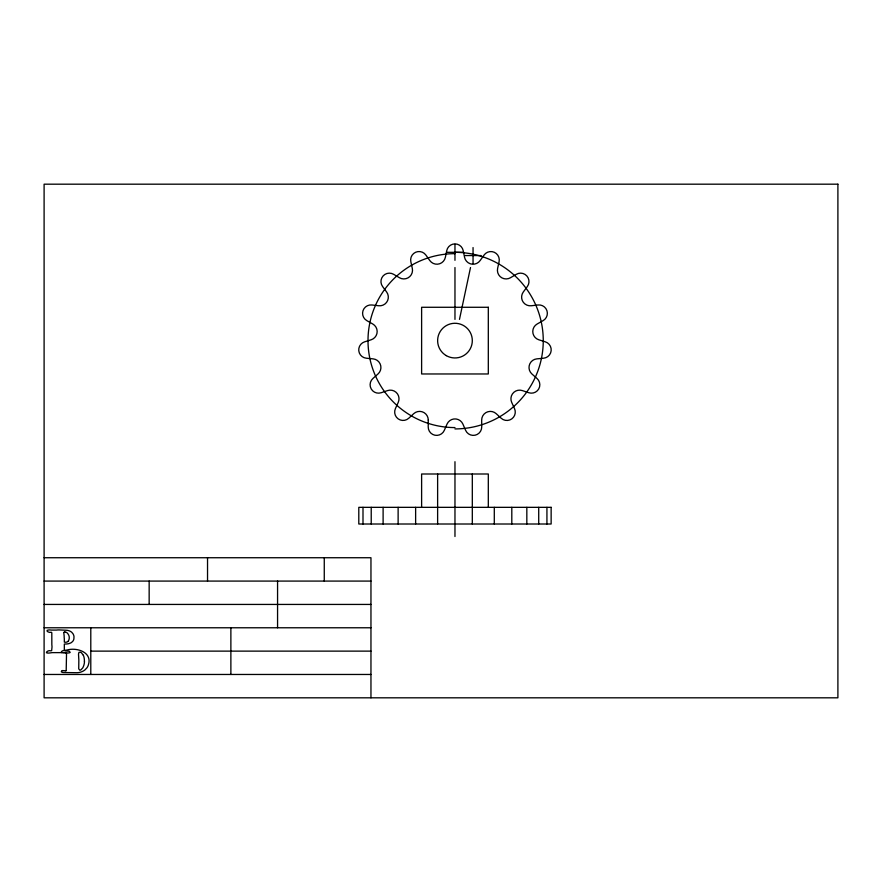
<?xml version="1.0" encoding="UTF-8"?>
<svg xmlns="http://www.w3.org/2000/svg" width="882" height="882" viewBox="0 0 882 882"><rect width="100%" height="100%" fill="white"/><g stroke="black" fill="none" stroke-linecap="round" stroke-linejoin="round"><path stroke-width="1.32" d="M459.478 319.394L470.503 267.544M66.194 670.563L66.525 653.507L65.246 652.482A7.243 7.243 0 0 0 63.724 652.625L52.336 652.625A13.462 13.462 0 0 0 51.751 652.691L50.031 652.945A21.124 21.124 0 0 1 47.837 653.099C44.001 653.099 48.697 649.747 50.517 650.806A3.671 3.671 0 0 0 51.652 650.651L52.005 647.024A15.512 15.512 0 0 0 51.917 645.547L51.873 645.117A8.368 8.368 0 0 1 51.84 644.654L51.806 632.78A1.411 1.411 0 0 0 51.377 632.262C48.719 633.188 44.287 630.112 49.006 629.924A17.464 17.464 0 0 1 51.178 630.079L56.437 630.09A17.464 17.464 0 0 1 58.609 629.924L58.973 629.924A6.769 6.769 0 0 1 59.337 629.935L66.304 630.255A8.974 8.974 0 0 1 71.707 632.251L72.919 633.673A6.758 6.758 0 0 1 74 636.705L73.879 638.998A5.557 5.557 0 0 1 72.82 641.247L71.398 642.581A11.223 11.223 0 0 1 65.643 644.014L64.331 644.058L64.331 650.144L65.808 650.971A10.86 10.86 0 0 1 66.734 651.026L67.352 651.081A10.86 10.86 0 0 0 68.278 651.137A13.417 13.417 0 0 0 68.829 651.225L69.061 651.269A8.368 8.368 0 0 1 69.435 651.324C72.732 653.893 64.309 652.779 63.184 652.614M446.965 252.318L462.973 252.318M465.046 255.56L481.054 255.56M44.1 557.733L370.958 557.733L370.958 697.816M44.1 581.084L370.958 581.084M44.1 604.435L370.958 604.435M44.1 627.775L370.958 627.775M90.791 651.125L370.958 651.125M65.544 670.728L65.599 670.728A1.356 1.356 0 0 0 66.227 670.64M65.522 670.728L64.055 670.728A9.801 9.801 0 0 0 62.446 670.552L62.446 670.563M44.1 674.465L370.958 674.465M64.992 632.063L65.466 632.085A3.12 3.12 0 0 1 66.922 632.681L68.112 634.037A6.361 6.361 0 0 1 68.41 640.916M83.294 655.271L81.442 652.779A3.561 3.561 0 0 0 80.008 652.206L78.972 652.338L78.531 653.959A22.127 22.127 0 0 0 78.564 655.161L78.652 656.594A24.806 24.806 0 0 1 78.696 657.906A22.899 22.899 0 0 1 78.84 660.254L78.73 668.843L79.788 670.221A2.867 2.867 0 0 0 80.813 669.945L82.754 667.861A11.378 11.378 0 0 0 83.283 666.77A14.057 14.057 0 0 0 84.474 661.357M546.928 507.337L546.928 524.007M538.715 507.337L538.715 524.007M526.83 507.337L526.83 524.007M511.803 507.337L511.803 524.007M494.295 507.337L494.295 524.007M488.308 507.337L488.308 473.998L421.618 473.998L421.618 507.337M473.05 247.555L473.05 263.564M472.311 473.998L472.311 524.007M454.969 244.325L454.969 260.322M454.969 267.544L454.969 319.394M454.969 461.705L454.969 536.51M437.626 473.998L437.626 524.007M415.631 507.337L415.631 524.007M398.124 507.337L398.124 524.007M383.108 507.337L383.108 524.007M371.223 507.337L371.223 524.007M362.998 507.337L362.998 524.007M324.267 557.733L324.267 581.084M277.565 581.084L277.565 627.775M230.875 627.775L230.875 674.465M207.535 557.733L207.535 581.084M149.157 581.084L149.157 604.435M90.791 627.775L90.791 674.465M454.969 427.583A86.965 86.965 0 0 1 368.003 340.617A86.965 86.965 0 0 1 454.969 253.652M454.969 252.318A88.299 88.299 0 0 1 543.257 340.617A88.299 88.299 0 0 1 454.969 428.917M64.199 632.207A1.83 1.83 0 0 1 64.992 632.085M64.166 632.229A1.367 1.367 0 0 0 63.747 632.857L63.923 633.75A10.033 10.033 0 0 1 64.011 634.853A11.4 11.4 0 0 1 64.166 636.694L64.166 637.013A8.533 8.533 0 0 0 64.32 638.634L64.331 642.085A4.024 4.024 0 0 0 65.466 642.25L65.643 642.25A3.561 3.561 0 0 0 68.454 640.949M83.382 655.238A15.082 15.082 0 0 1 84.385 661.357M62.181 670.629A1.246 1.246 0 0 1 61.762 670.739L61.299 671.797L62.247 672.371A5.071 5.071 0 0 0 63.548 672.525L77.175 672.712A13.627 13.627 0 0 0 84.782 670.077L86.899 667.861A10.088 10.088 0 0 0 88.465 664.62C92.412 652.14 76.657 647.201 67.12 650.012A5.876 5.876 0 0 0 66.569 650.1L64.077 650.497A17.023 17.023 0 0 0 62.743 650.74L61.453 651.533L61.597 652.482A1.599 1.599 0 0 0 62.247 652.658M428.266 420.141L428.211 426.91A8.401 8.401 0 0 0 444.319 430.339L447.02 424.121A8.666 8.666 0 0 1 462.918 424.121L465.619 430.339A8.401 8.401 0 0 0 481.726 426.91L481.671 420.141A8.666 8.666 0 0 1 496.191 413.669L501.185 418.244A8.401 8.401 0 0 0 514.515 408.564L511.703 402.401A8.666 8.666 0 0 1 522.342 390.583L528.77 392.733A8.401 8.401 0 0 0 537.006 378.477L531.923 373.979A8.666 8.666 0 0 1 536.84 358.864L543.588 358.213A8.401 8.401 0 0 0 545.308 341.83L538.847 339.802A8.666 8.666 0 0 1 537.182 323.981L543.08 320.651A8.401 8.401 0 0 0 537.987 304.985L531.262 305.756A8.666 8.666 0 0 1 523.313 291.986L527.337 286.54A8.401 8.401 0 0 0 516.323 274.302L510.48 277.731A8.666 8.666 0 0 1 497.613 268.393L499.08 261.778A8.401 8.401 0 0 0 484.042 255.074L480.106 260.587A8.666 8.666 0 0 1 464.549 257.29L463.204 250.642A8.401 8.401 0 0 0 446.733 250.642L445.377 257.29A8.666 8.666 0 0 1 429.832 260.587L425.896 255.074A8.401 8.401 0 0 0 410.847 261.778L412.313 268.393A8.666 8.666 0 0 1 399.447 277.731L393.615 274.302A8.401 8.401 0 0 0 382.601 286.54L386.625 291.986A8.666 8.666 0 0 1 378.676 305.756L371.939 304.985A8.401 8.401 0 0 0 366.857 320.651L372.755 323.981A8.666 8.666 0 0 1 371.09 339.802L364.63 341.83A8.401 8.401 0 0 0 366.35 358.213L373.097 358.864A8.666 8.666 0 0 1 378.003 373.979L372.932 378.477A8.401 8.401 0 0 0 381.167 392.733L387.595 390.583A8.666 8.666 0 0 1 398.234 402.401L395.423 408.564A8.401 8.401 0 0 0 408.741 418.244L413.735 413.669A8.666 8.666 0 0 1 428.266 420.141M837.9 184.184L44.1 184.184L44.1 697.816L837.9 697.816L837.9 184.184M488.308 307.278L421.618 307.278L421.618 373.968L488.308 373.968L488.308 307.278M551.14 507.337L358.798 507.337L358.798 524.007L551.14 524.007L551.14 507.337M446.292 355.633A17.342 17.342 0 0 0 472.311 340.617A17.342 17.342 0 0 0 446.292 325.601A17.342 17.342 0 0 0 446.292 355.633"/></g></svg>
